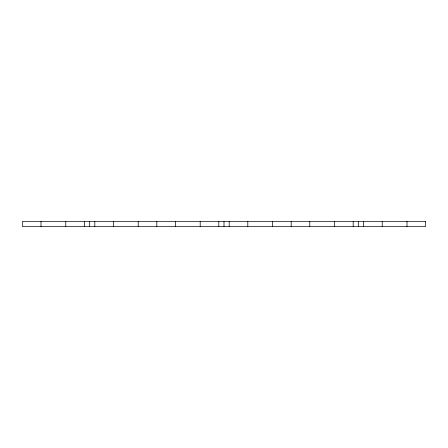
<?xml version="1.0" encoding="UTF-8"?>
<svg xmlns="http://www.w3.org/2000/svg" width="448" height="448" viewBox="0 0 448 448"><rect width="100%" height="100%" fill="white"/><g stroke="black" fill="none" stroke-linecap="round" stroke-linejoin="round"><path stroke-width="0.67" d="M407.002 221.396L407.002 226.604M382.206 221.396L382.206 226.604M363.608 221.396L363.608 226.604M358.4 221.396L358.4 226.604M353.192 221.396L353.192 226.604M334.594 221.396L334.594 226.604M309.798 221.396L309.798 226.604M291.2 221.396L291.2 226.604M272.602 221.396L272.602 226.604M247.806 221.396L247.806 226.604M229.208 221.396L229.208 226.604M224 221.396L224 226.604M218.792 221.396L218.792 226.604M200.194 221.396L200.194 226.604M175.398 221.396L175.398 226.604M156.8 221.396L156.8 226.604M138.202 221.396L138.202 226.604M113.406 221.396L113.406 226.604M94.808 221.396L94.808 226.604M89.6 221.396L89.6 226.604M84.392 221.396L84.392 226.604M65.794 221.396L65.794 226.604M40.998 221.396L40.998 226.604M425.6 221.396L22.4 221.396L22.4 226.604L425.6 226.604L425.6 221.396"/></g></svg>
